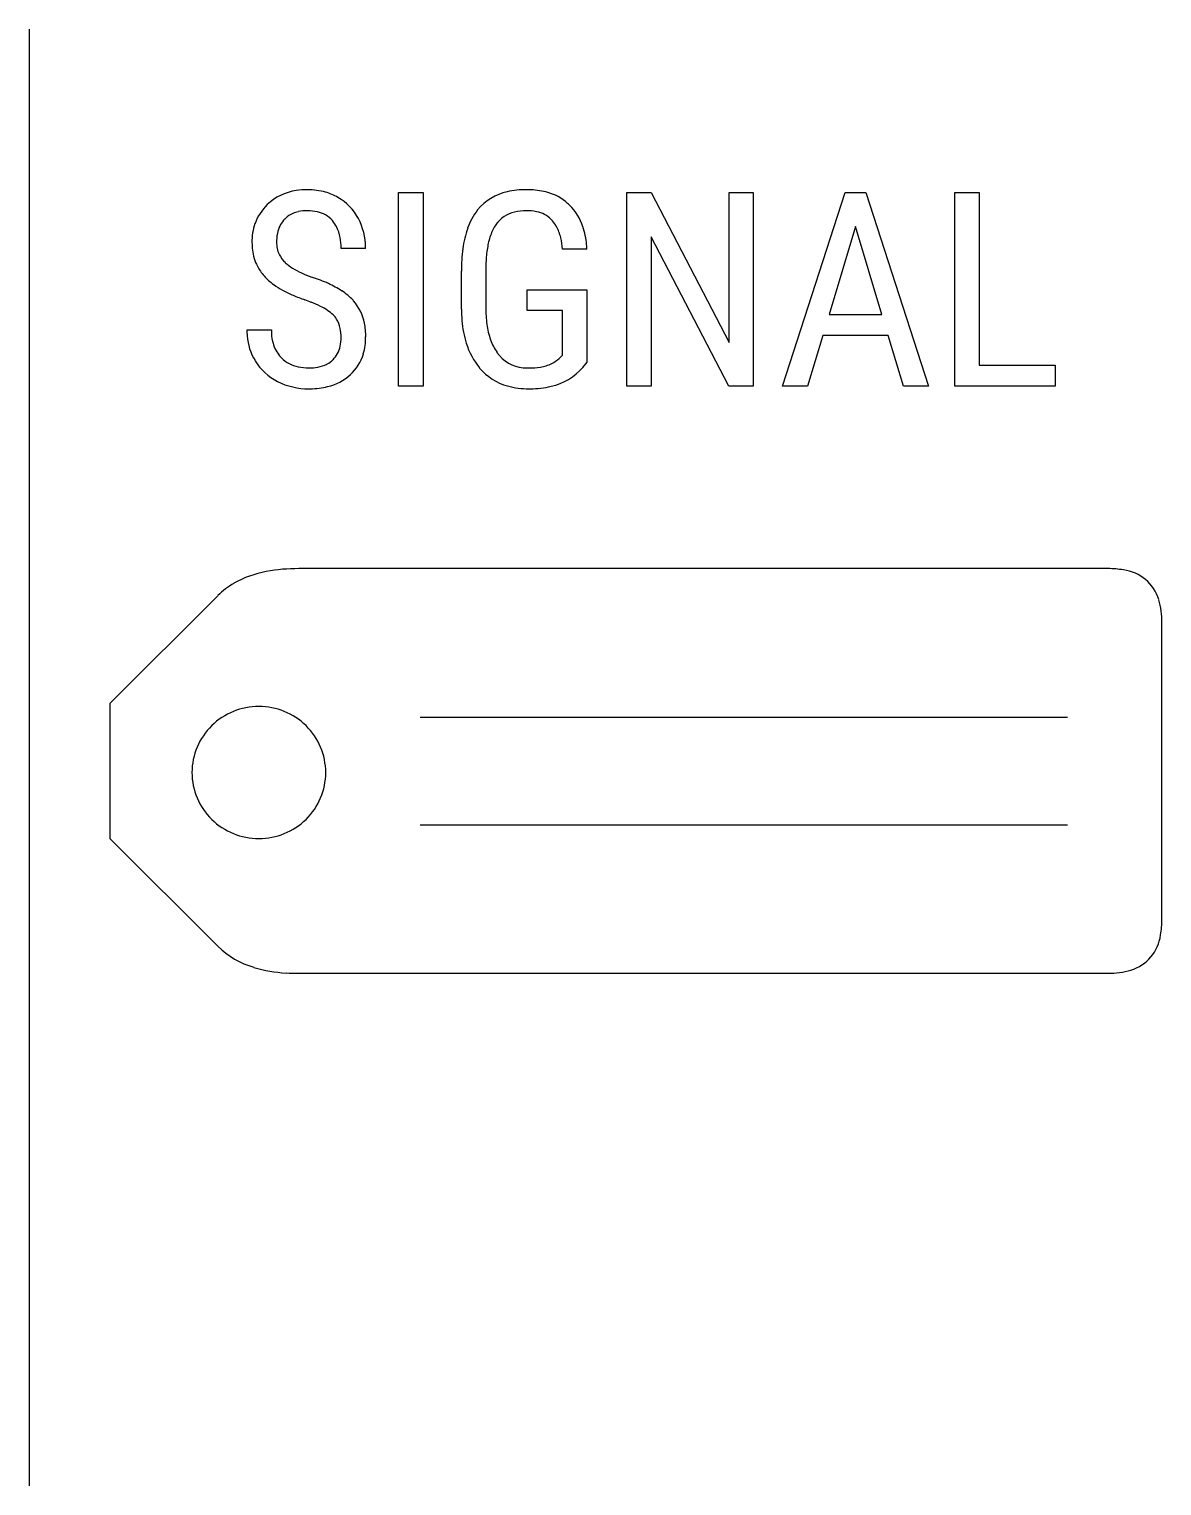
# Model space of a CAD drawing. Extents: x 2.9 to 14, y -1.3 to 13.
import ezdxf

# ---------------------------------------------------------------- set-up
doc = ezdxf.new("R2010")
doc.units = 0
doc.layers.add('DEFAULT_255_2_005', color=255, linetype='CONTINUOUS')
doc.layers.add('DEFAULT_255_2_778', color=255, linetype='CONTINUOUS')

msp = doc.modelspace()

# ---------------------------------------------------------------- linework, layer by layer
at = {"layer": 'DEFAULT_255_2_005'}
for p, q in [((6.494, 9.463), (6.494, 11.363)), ((6.494, 11.363), (6.733, 11.363)), ((6.733, 11.363), (6.733, 9.463)), ((8.731, 9.463), (8.731, 11.363)), ((8.731, 11.363), (8.971, 11.363)), ((8.971, 11.363), (9.735, 9.892)), ((9.735, 9.892), (9.735, 11.363)), ((9.735, 11.363), (9.972, 11.363)), ((9.972, 11.363), (9.972, 9.463)), ((10.261, 9.463), (10.873, 11.363)), ((10.873, 11.363), (11.078, 11.363)), ((11.078, 11.363), (11.691, 9.463)), ((11.95, 9.463), (11.95, 11.363)), ((11.95, 11.363), (12.19, 11.363)), ((12.19, 11.363), (12.19, 9.668)), ((10.975, 11.029), (10.716, 10.165)), ((11.234, 10.165), (10.975, 11.029)), ((9.732, 9.463), (8.971, 10.927)), ((8.971, 10.927), (8.971, 9.463)), ((6.169, 10.814), (5.929, 10.814)), ((8.341, 10.806), (8.102, 10.806)), ((7.109, 10.219), (7.109, 10.592)), ((7.349, 10.622), (7.349, 10.234)), ((7.755, 10.206), (7.755, 10.409)), ((7.755, 10.409), (8.341, 10.409)), ((8.341, 10.409), (8.341, 9.699)), ((8.102, 10.206), (7.755, 10.206)), ((8.102, 9.767), (8.102, 10.206)), ((10.716, 10.165), (11.234, 10.165)), ((5.005, 10.014), (5.245, 10.014)), ((10.654, 9.959), (10.506, 9.463)), ((11.296, 9.959), (10.654, 9.959)), ((11.446, 9.463), (11.296, 9.959)), ((8.067, 9.735), (8.102, 9.767)), ((8.341, 9.699), (8.299, 9.647)), ((12.19, 9.668), (12.935, 9.668)), ((12.935, 9.668), (12.935, 9.463)), ((6.733, 9.463), (6.494, 9.463)), ((8.971, 9.463), (8.731, 9.463)), ((9.972, 9.463), (9.732, 9.463)), ((10.506, 9.463), (10.261, 9.463)), ((11.691, 9.463), (11.446, 9.463)), ((12.935, 9.463), (11.95, 9.463))]:
    msp.add_line(p, q, dxfattribs=at)
for centre, radius, start, end in [((5.559, 10.876), 0.51, 98.0832, 133.927), ((5.598, 10.676), 0.714, 89.8066, 98.8911), ((5.605, 10.755), 0.634, 74.298, 90.3952), ((5.626, 10.842), 0.545, 60.12, 74.0258), ((5.645, 10.869), 0.512, 27.5687, 60.4211), ((7.667, 10.868), 0.513, 102.1548, 140.999), ((7.74, 10.58), 0.81, 89.5132, 102.9025), ((7.753, 10.605), 0.785, 77.7366, 90.4338), ((7.812, 10.86), 0.523, 52.2451, 78.085), ((5.537, 10.896), 0.48, 133.6801, 160.2889), ((5.566, 10.905), 0.275, 101.7107, 125.6253), ((5.597, 10.767), 0.417, 89.5666, 102.0249), ((5.604, 10.762), 0.421, 77.2369, 90.4604), ((5.639, 10.905), 0.274, 41.5623, 77.8699), ((7.757, 10.807), 0.621, 141.84, 160.8247), ((7.697, 10.872), 0.305, 102.2861, 144.4648), ((7.744, 10.689), 0.494, 89.4818, 103.136), ((7.749, 10.63), 0.554, 87.473, 90.0234), ((7.758, 10.766), 0.417, 74.5621, 87.9339), ((7.801, 10.91), 0.267, 40.5403, 75.1837), ((7.834, 10.896), 0.48, 45.3552, 51.7199), ((7.796, 10.864), 0.53, 17.9199, 44.895), ((5.607, 10.877), 0.553, 160.8949, 180.6059), ((5.566, 10.918), 0.265, 135.9034, 165.7601), ((5.551, 10.93), 0.245, 126.1858, 135.4862), ((5.622, 10.892), 0.295, 27.3823, 41.1901), ((5.545, 10.855), 0.38, 9.9145, 26.9762), ((5.556, 10.821), 0.613, 0.2628, 27.7342), ((8.105, 10.683), 0.99, 160.638, 172.5156), ((7.797, 10.809), 0.423, 145.3508, 161.9303), ((7.736, 10.859), 0.349, 29.2598, 40.026), ((7.646, 10.812), 0.451, 13.7661, 28.9012), ((7.549, 10.779), 0.792, 5.2563, 18.2637), ((5.642, 10.87), 0.587, 179.8928, 187.0318), ((5.695, 10.882), 0.399, 165.3427, 178.6343), ((5.813, 10.875), 0.517, 178.1838, 180.0108), ((5.57, 10.872), 0.274, 179.2578, 204.9573), ((5.341, 10.818), 0.588, 359.6318, 10.1212), ((8.103, 10.704), 0.747, 161.5971, 171.2339), ((7.423, 10.755), 0.681, 4.3064, 13.9376), ((5.52, 10.852), 0.464, 186.6802, 207.2758), ((5.567, 10.874), 0.272, 205.7661, 227.2917), ((5.455, 10.814), 0.714, 359.999, 0.7953), ((8.7, 10.6), 1.591, 172.364, 180.2888), ((8.596, 10.625), 1.247, 171.107, 177.7091), ((7.307, 10.749), 1.036, 3.1729, 5.6791), ((5.532, 10.863), 0.479, 207.7495, 221.6815), ((5.701, 11.019), 0.47, 227.2712, 238.0733), ((5.865, 11.279), 0.776, 237.9382, 245.311), ((6.052, 11.681), 1.22, 245.2158, 250.3284), ((9.059, 10.6), 1.711, 177.4773, 179.2582), ((5.624, 10.946), 0.604, 221.7639, 233.7088), ((5.61, 10.921), 0.575, 233.4156, 233.7088), ((5.712, 11.07), 0.755, 234.0693, 241.6814), ((6.155, 11.955), 1.513, 250.1584, 250.4539), ((5.171, 9.064), 1.542, 65.7192, 71.9453), ((5.409, 9.588), 0.965, 56.8756, 65.8273), ((5.951, 11.507), 1.254, 241.5774, 246.8412), ((6.223, 12.138), 1.94, 246.773, 250.464), ((4.987, 8.66), 1.75, 68.1954, 70.3956), ((5.622, 9.911), 0.579, 42.8525, 57.0953), ((5.716, 10.004), 0.447, 41.6494, 42.2307), ((5.7, 9.993), 0.466, 10.843, 41.3158), ((5.2, 9.185), 1.184, 63.5733, 68.3352), ((5.42, 9.625), 0.692, 57.1035, 63.6437), ((5.596, 9.895), 0.369, 46.1839, 57.3877), ((5.692, 9.998), 0.229, 32.4267, 45.4863), ((8.554, 10.232), 1.445, 180.5221, 185.0566), ((8.556, 10.229), 1.207, 179.7199, 187.6183), ((5.683, 10.013), 0.678, 179.9557, 184.7931), ((5.751, 10.01), 0.506, 179.5545, 192.3104), ((5.653, 9.977), 0.273, 11.1438, 31.8838), ((5.509, 9.946), 0.42, 359.5777, 11.402), ((5.504, 9.95), 0.667, 359.6694, 11.3379), ((8.152, 10.19), 1.041, 184.6981, 197.1284), ((8.115, 10.168), 0.762, 187.4741, 199.2488), ((5.554, 9.997), 0.548, 184.2432, 211.2152), ((5.584, 9.972), 0.334, 191.9812, 217.1744), ((5.531, 9.94), 0.399, 347.5194, 0.4222), ((5.594, 9.94), 0.576, 343.7812, 0.5491), ((7.81, 10.081), 0.682, 196.8293, 220.1061), ((7.867, 10.081), 0.499, 199.2297, 215.1063), ((5.558, 9.955), 0.304, 217.7195, 225.2073), ((5.573, 9.973), 0.327, 225.5077, 258.5629), ((5.682, 9.889), 0.236, 297.9112, 315.3434), ((5.657, 9.91), 0.269, 315.7987, 348.0066), ((5.717, 9.907), 0.449, 312.4948, 343.5118), ((7.748, 9.995), 0.353, 214.7394, 264.8438), ((7.862, 9.955), 0.302, 296.3233, 312.9096), ((5.553, 9.998), 0.548, 211.3826, 243.1986), ((5.609, 10.125), 0.483, 258.0062, 270.3861), ((5.615, 10.132), 0.49, 269.6117, 280.2417), ((5.648, 9.956), 0.311, 280.0127, 297.5248), ((5.682, 9.947), 0.502, 283.2698, 312.3843), ((7.716, 10.004), 0.561, 220.3398, 254.0409), ((7.772, 10.138), 0.497, 263.5817, 270.1014), ((7.777, 10.276), 0.635, 269.6385, 279.7569), ((7.818, 10.049), 0.405, 279.5401, 295.992), ((7.862, 10.026), 0.579, 282.892, 319.116), ((5.606, 10.094), 0.657, 242.8411, 270.5281), ((5.612, 10.381), 0.944, 269.9977, 270.9484), ((5.621, 10.184), 0.747, 270.5069, 283.6559), ((7.765, 10.183), 0.746, 254.2092, 270.5587), ((7.772, 10.564), 1.127, 269.9973, 270.7517), ((7.782, 10.329), 0.892, 270.2891, 283.5297)]:
    msp.add_arc(centre, radius, start, end, dxfattribs=at)
at = {"layer": 'DEFAULT_255_2_778'}
for p, q in [((2.869, 12.965), (2.869, -1.323)), ((13.452, 7.673), (5.515, 7.673)), ((4.721, 7.408), (3.662, 6.35)), ((13.981, 4.233), (13.981, 7.144)), ((3.662, 6.35), (3.662, 5.027)), ((6.705, 6.218), (13.055, 6.218)), ((4.466, 5.673), (4.466, 5.673)), ((6.705, 5.159), (13.055, 5.159)), ((3.662, 5.027), (4.721, 3.969)), ((5.515, 3.704), (13.452, 3.704))]:
    msp.add_line(p, q, dxfattribs=at)
for centre, radius, start, end in [((5.377, 6.649), 1.012, 100.3376, 119.5724), ((5.502, 6.015), 1.658, 89.5686, 100.6423), ((13.458, 6.835), 0.838, 79.878, 90.3928), ((13.556, 7.251), 0.412, 16.6443, 83.1171), ((5.265, 6.862), 0.771, 120.1349, 134.8947), ((13.241, 7.156), 0.741, 359.0178, 16.6745), ((5.116, 5.67), 0.65, 89.4259, 179.6683), ((5.129, 5.67), 0.65, 0.3317, 90.5741), ((5.116, 5.677), 0.65, 180.3317, 270.5741), ((5.129, 5.677), 0.65, 269.4259, 359.6684), ((13.143, 4.228), 0.838, 349.8761, 0.3929), ((13.559, 4.13), 0.412, 286.638, 353.1127), ((5.307, 4.57), 0.84, 225.7013, 253.8369), ((5.465, 5.074), 1.369, 253.3641, 266.8276), ((13.465, 4.445), 0.741, 269.0179, 286.6714), ((5.513, 5.635), 1.931, 266.3443, 270.0557)]:
    msp.add_arc(centre, radius, start, end, dxfattribs=at)

doc.saveas('drawing.dxf')
